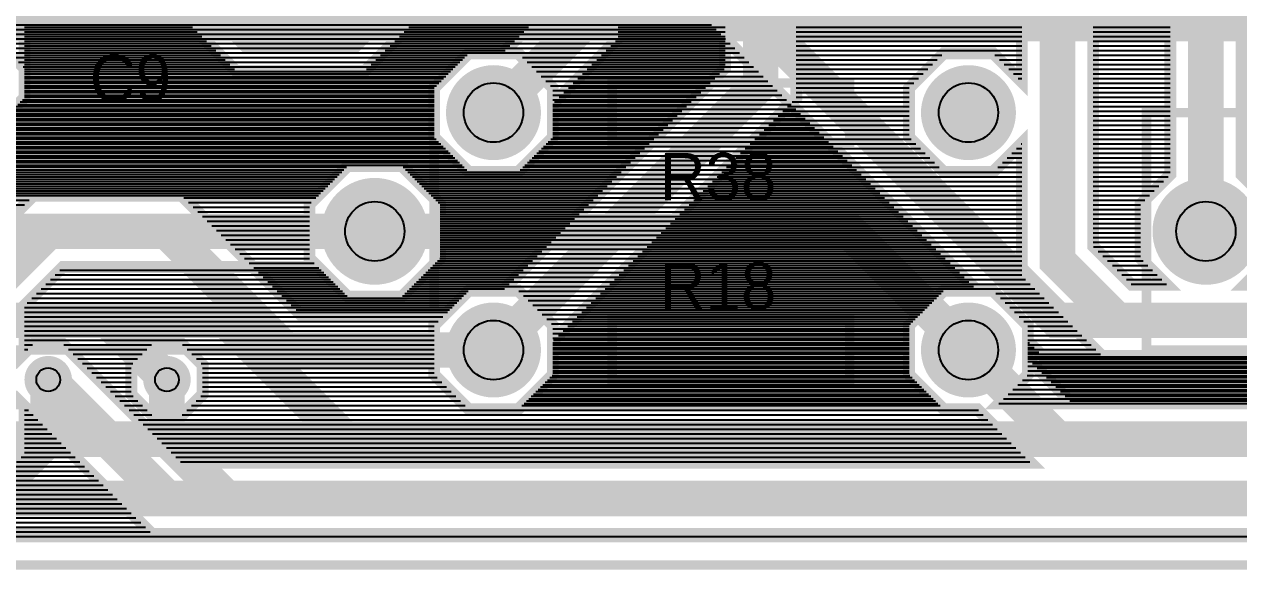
# Model space of a CAD drawing. Header units: inches. Extents: x -5.9 to 5.9, y -1.2 to 1.2.
# Drawn here: x 0.714 to 1.737, y -1.217 to -0.757 of the extents above; entities that cross this region are included whole.
import ezdxf

# ---------------------------------------------------------------- set-up
doc = ezdxf.new("R2010")
doc.units = ezdxf.units.IN
doc.layers.get('0').update_dxf_attribs({"linetype": 'CONTINUOUS'})

# ---------------------------------------------------------------- blocks, each defined once
blk = doc.blocks.new('EPAD')
at = {"const_width": 0.5}
blk.add_lwpolyline([(-0.25, 0, 1), (0.25, 0, 1)], format="xyb", close=True, dxfattribs=at)

msp = doc.modelspace()

# ---------------------------------------------------------------- linework, layer by layer
for points, const_width in [([(-5.627949, -1.212602), (5.887799, -1.212602), (5.887799, 0.755902), (-5.627949, 0.755902), (-5.627949, -1.212602)], 0.008), ([(-5.627949, -1.212602), (5.887799, -1.212602), (5.887799, 0.755902), (-5.627949, 0.755902), (-5.627949, -1.212602)], 0.008), ([(-5.627949, -1.212602), (5.887799, -1.212602), (5.887799, 0.755902), (-5.627949, 0.755902), (-5.627949, -1.212602)], 0.008), ([(5.705477, 0.692228), (5.705477, 0.622725), (5.709702, 0.6185), (5.688348, 0.6185), (5.659059, 0.589211), (5.659059, 0.547789), (5.688348, 0.5185), (5.72977, 0.5185), (5.759059, 0.547789), (5.759059, 0.573579), (5.824125, 0.573579), (5.863799, 0.613253), (5.863799, -1.069954), (5.824125, -1.03028), (5.754623, -1.03028), (5.705477, -1.079426), (5.705477, -1.148928), (5.745151, -1.188602), (-5.4853, -1.188602)], 0.01), ([(5.705477, 0.692228), (5.705477, 0.622725), (5.709702, 0.6185), (5.688348, 0.6185), (5.659059, 0.589211), (5.659059, 0.547789), (5.688348, 0.5185), (5.72977, 0.5185), (5.759059, 0.547789), (5.759059, 0.573579), (5.824125, 0.573579), (5.863799, 0.613253), (5.863799, -1.069954), (5.824125, -1.03028), (5.754623, -1.03028), (5.705477, -1.079426), (5.705477, -1.148928), (5.745151, -1.188602), (-5.4853, -1.188602)], 0.01), ([(1.709059, -0.9315), (1.709059, -0.0065), (1.759059, 0.0435), (2.159059, 0.0435), (2.209059, 0.0935), (2.209059, 0.4685)], 0.03), ([(1.264059, 0.230926), (1.614059, -0.119074), (1.614059, -0.944074), (1.646485, -0.9765), (1.676278, -0.9765), (1.654059, -0.954281), (1.654059, -0.908719), (1.679059, -0.883719), (1.679059, 0.005926), (1.746633, 0.0735)], 0.01), ([(1.234059, 0.2185), (1.584059, -0.1315), (1.584059, -0.9565), (1.634059, -1.0065), (1.909059, -1.0065), (1.959059, -0.9565), (1.959059, -0.4065)], 0.03), ([(1.921485, -1.0365), (1.621633, -1.0365), (1.554059, -0.968926), (1.554059, -0.85721), (1.52977, -0.8815), (1.488348, -0.8815), (1.459059, -0.852211), (1.459059, -0.810789), (1.488348, -0.7815), (1.52977, -0.7815), (1.554059, -0.80579), (1.554059, -0.143926), (1.221633, 0.1885)], 0.01), ([(1.771485, 0.0135), (1.739059, -0.018926), (1.739059, -0.883719), (1.764059, -0.908719)], 0.01), ([(4.509059, -0.0315), (4.234059, -0.3065), (4.234059, -0.5315), (4.184059, -0.5815), (3.759059, -0.5815), (3.759059, -1.0565), (3.709059, -1.1065), (0.984059, -1.1065), (0.884059, -1.0065), (0.684059, -1.0065), (0.584059, -1.1065), (-3.115941, -1.1065), (-3.290941, -0.9315)], 0.03), ([(1.364059, -0.119074), (1.364059, -0.818926), (1.159059, -1.023926), (1.159059, -1.052211), (1.12977, -1.0815), (1.088348, -1.0815), (1.059059, -1.052211), (1.059059, -1.010789), (1.088348, -0.9815), (1.116633, -0.9815), (1.304059, -0.794074), (1.304059, -0.119074), (1.321633, -0.1015), (1.346485, -0.1015), (1.364059, -0.119074)], 0.01), ([(1.009059, -0.9315), (0.734059, -0.9315), (0.684059, -0.9815), (0.684059, -1.1065), (0.634059, -1.1565), (-2.115941, -1.1565), (-2.165941, -1.1065), (-2.165941, -0.3065), (-1.990941, -0.1315)], 0.03), ([(0.714059, -0.128926), (0.714059, -0.818926), (0.696485, -0.8365)], 0.01), ([(1.109059, -1.0315), (1.334059, -0.8065), (1.334059, -0.1315)], 0.03), ([(1.509059, -1.0315), (1.584059, -1.1065), (2.909059, -1.1065), (2.959059, -1.0565), (2.959059, -0.2815), (2.909059, -0.2315)], 0.03), ([(1.109059, -0.6315), (0.984059, -0.7565), (0.909059, -0.7565), (0.834059, -0.6815), (0.834059, -0.2565), (0.959059, -0.2565)], 0.05), ([(1.764059, -0.908719), (1.739059, -0.883719), (1.739059, -0.494074), (1.671485, -0.4265), (1.020627, -0.4265), (1.024059, -0.423069), (1.024059, -0.389931), (1.000628, -0.3665), (0.944769, -0.3665), (0.959059, -0.352211), (0.959059, -0.310789), (0.92977, -0.2815), (0.888348, -0.2815), (0.859059, -0.310789), (0.859059, -0.352211), (0.873349, -0.3665), (0.600627, -0.3665)], 0.01), ([(1.709059, -0.9315), (1.709059, -0.5065), (1.659059, -0.4565), (-0.565941, -0.4565), (-0.690941, -0.3315)], 0.03), ([(1.109059, -0.3315), (1.184059, -0.4065), (1.184059, -0.7565), (1.109059, -0.8315)], 0.03), ([(1.214059, -0.394074), (1.214059, -0.768926), (1.159059, -0.823926), (1.159059, -0.852211), (1.12977, -0.8815), (1.088348, -0.8815), (1.059059, -0.852211), (1.059059, -0.810789), (1.088348, -0.7815), (1.116633, -0.7815), (1.154059, -0.744074)], 0.01), ([(2.109059, -0.9315), (2.034059, -1.0065), (1.584059, -1.0065), (1.134059, -0.5565), (0.409059, -0.5565), (0.359059, -0.6065), (0.034059, -0.6065)], 0.03), ([(0.034769, -0.7865), (0.621633, -0.7865), (0.654059, -0.818926), (0.654059, -0.818926), (0.671633, -0.8365), (0.696485, -0.8365), (0.714059, -0.818926), (0.714059, -0.794074), (0.696485, -0.7765), (0.696485, -0.7765), (0.656484, -0.7365), (0.846485, -0.7365), (0.896485, -0.6865), (0.931841, -0.6865), (0.964059, -0.654281), (0.964059, -0.608719), (0.94184, -0.5865), (1.076278, -0.5865), (1.054059, -0.608719)], 0.01), ([(1.054059, -0.608719), (1.054059, -0.654281), (1.086278, -0.6865), (1.131841, -0.6865), (1.164059, -0.654281), (1.164059, -0.628925), (1.516634, -0.9815), (1.488348, -0.9815), (1.459059, -1.010789), (1.459059, -1.052211), (1.483349, -1.0765), (1.134769, -1.0765), (1.159059, -1.052211), (1.159059, -1.010789), (1.12977, -0.9815), (1.088348, -0.9815), (1.068348, -1.0015), (0.946485, -1.0015), (0.846485, -0.9015), (0.656841, -0.9015)], 0.01), ([(2.234059, -0.6315), (2.234059, -0.7565), (0.084059, -0.7565), (0.009059, -0.8315)], 0.03), ([(1.110627, -0.6865), (1.000627, -0.7965), (0.892491, -0.7965), (0.794059, -0.698068)], 0.01), ([(1.159059, -0.810789), (1.159059, -0.852211), (1.12977, -0.8815), (1.088348, -0.8815), (1.059059, -0.852211), (1.059059, -0.810789), (1.088348, -0.7815), (1.12977, -0.7815), (1.159059, -0.810789)], 0.01), ([(1.209059, -0.8565), (1.409059, -0.8565), (1.409059, -0.8065), (1.209059, -0.8065), (1.209059, -0.8565)], 0.008), ([(1.209059, -0.8565), (1.409059, -0.8565), (1.409059, -0.8065), (1.209059, -0.8065), (1.209059, -0.8565)], 0.008), ([(1.209059, -0.8565), (1.409059, -0.8565), (1.409059, -0.8065), (1.209059, -0.8065), (1.209059, -0.8565)], 0.008), ([(-1.690941, -0.8365), (-1.615941, -0.8365), (-1.615941, -1.1065), (-1.565941, -1.1565), (2.684059, -1.1565), (2.809059, -1.0315)], 0.03), ([(0.559059, -1.0315), (1.059059, -1.0315), (1.059059, -0.8315), (0.559059, -0.8315), (0.559059, -1.0315)], 0.008), ([(0.559059, -1.0315), (1.059059, -1.0315), (1.059059, -0.8315), (0.559059, -0.8315), (0.559059, -1.0315)], 0.008), ([(0.559059, -1.0315), (1.059059, -1.0315), (1.059059, -0.8315), (0.559059, -0.8315), (0.559059, -1.0315)], 0.008), ([(1.209059, -0.8315), (1.159059, -0.8315)], 0.008), ([(1.209059, -0.8315), (1.159059, -0.8315)], 0.008), ([(1.209059, -0.8315), (1.159059, -0.8315)], 0.008), ([(1.459059, -0.8315), (1.409059, -0.8315)], 0.008), ([(1.459059, -0.8315), (1.409059, -0.8315)], 0.008), ([(1.459059, -0.8315), (1.409059, -0.8315)], 0.008), ([(1.659059, -1.0315), (2.159059, -1.0315), (2.159059, -0.8315), (1.659059, -0.8315), (1.659059, -1.0315)], 0.008), ([(1.659059, -1.0315), (2.159059, -1.0315), (2.159059, -0.8315), (1.659059, -0.8315), (1.659059, -1.0315)], 0.008), ([(1.659059, -1.0315), (2.159059, -1.0315), (2.159059, -0.8315), (1.659059, -0.8315), (1.659059, -1.0315)], 0.008), ([(0.654059, -0.969074), (0.721633, -0.9015), (0.961278, -0.9015), (0.986278, -0.8765), (1.031841, -0.8765), (1.064059, -0.908719), (1.064059, -0.954281), (1.031841, -0.9865), (0.986278, -0.9865), (0.961278, -0.9615), (0.746485, -0.9615), (0.714059, -0.993926), (0.714059, -1.034074), (0.721633, -1.0265), (0.746485, -1.0265), (0.764059, -1.044074), (0.764059, -1.044074), (0.846485, -1.1265), (1.561634, -1.1265), (1.516633, -1.0815), (1.488348, -1.0815), (1.459059, -1.052211), (1.459059, -1.010789), (1.488348, -0.9815), (1.52977, -0.9815), (1.559059, -1.010789), (1.559059, -1.039074), (1.596485, -1.0765), (2.183349, -1.0765)], 0.01), ([(0.954059, -0.954281), (0.954059, -0.908719), (0.986278, -0.8765), (1.031841, -0.8765), (1.064059, -0.908719), (1.064059, -0.954281), (1.031841, -0.9865), (0.986278, -0.9865), (0.954059, -0.954281)], 0.01), ([(-1.490941, -0.9315), (-1.315941, -1.1065), (2.659059, -1.1065), (2.734059, -1.0315)], 0.03), ([(0.609059, -0.9315), (0.834059, -0.9315), (0.934059, -1.0315), (1.109059, -1.0315)], 0.03), ([(0.834059, -1.0565), (0.834059, -1.1065), (0.884059, -1.1565), (3.959059, -1.1565), (4.009059, -1.1065), (4.009059, -0.9315)], 0.03), ([(1.009059, -0.9315), (1.409059, -0.9315), (1.509059, -1.0315)], 0.03), ([(1.764059, -0.954281), (1.74184, -0.9765), (1.896633, -0.9765)], 0.01), ([(2.021633, -0.9765), (1.74184, -0.9765), (1.764059, -0.954281)], 0.01), ([(0.484059, -1.0065), (0.784059, -1.0065), (0.834059, -1.0565)], 0.03), ([(0.734059, -1.0565), (0.834059, -1.1565), (5.35335, -1.1565), (5.494098, -1.015752)], 0.03), ([(1.209059, -1.0565), (1.409059, -1.0565), (1.409059, -1.0065), (1.209059, -1.0065), (1.209059, -1.0565)], 0.008), ([(1.209059, -1.0565), (1.409059, -1.0565), (1.409059, -1.0065), (1.209059, -1.0065), (1.209059, -1.0565)], 0.008), ([(1.209059, -1.0565), (1.409059, -1.0565), (1.409059, -1.0065), (1.209059, -1.0065), (1.209059, -1.0565)], 0.008), ([(2.183349, -1.0765), (1.534769, -1.0765), (1.559059, -1.052211), (1.559059, -1.023925), (1.571633, -1.0365), (2.046485, -1.0365)], 0.01), ([(0.804059, -1.068926), (0.804059, -1.044074), (0.821633, -1.0265), (0.846485, -1.0265), (0.864059, -1.044074), (0.864059, -1.068926), (0.846485, -1.0865), (0.821633, -1.0865), (0.804059, -1.068926)], 0.01), ([(0.471633, -1.0365), (0.711633, -1.0365), (0.704059, -1.044074)], 0.01), ([(1.159059, -1.0315), (1.209059, -1.0315)], 0.008), ([(1.159059, -1.0315), (1.209059, -1.0315)], 0.008), ([(1.159059, -1.0315), (1.209059, -1.0315)], 0.008), ([(1.409059, -1.0315), (1.459059, -1.0315)], 0.008), ([(1.409059, -1.0315), (1.459059, -1.0315)], 0.008), ([(1.409059, -1.0315), (1.459059, -1.0315)], 0.008), ([(-4.765941, -1.1315), (-4.740941, -1.1565), (0.684059, -1.1565), (0.734059, -1.1065), (0.734059, -1.0565)], 0.03), ([(5.365776, -1.1865), (0.821633, -1.1865), (0.721633, -1.0865), (0.721633, -1.0865), (0.714059, -1.078926), (0.714059, -1.118926), (0.646485, -1.1865), (-2.128367, -1.1865)], 0.01), ([(0.704059, -1.068926), (0.711633, -1.0765), (0.134769, -1.0765)], 0.01), ([(2.696485, -1.1865), (-1.578367, -1.1865)], 0.01)]:
    msp.add_lwpolyline(points, dxfattribs=dict(const_width=const_width))
for points in [[(0.677587, -0.757603), (1.292737, -0.757603)], [(0.681524, -0.76154), (1.296674, -0.76154)], [(0.685461, -0.765477), (1.300611, -0.765477)], [(0.714059, -0.759469), (0.85546, -0.759469)], [(0.714059, -0.763406), (0.859397, -0.763406)], [(1.033721, -0.763406), (1.134728, -0.763406)], [(1.037658, -0.759469), (1.138665, -0.759469)], [(1.214059, -0.759469), (1.304059, -0.759469)], [(1.214059, -0.763406), (1.304059, -0.763406)], [(1.364059, -0.759469), (1.554059, -0.759469)], [(1.364059, -0.763406), (1.554059, -0.763406)], [(1.614059, -0.759469), (1.679059, -0.759469)], [(1.614059, -0.763406), (1.679059, -0.763406)], [(0.689398, -0.769414), (1.304548, -0.769414)], [(0.693335, -0.773351), (1.308485, -0.773351)], [(0.697273, -0.777288), (1.312422, -0.777288)], [(0.714059, -0.767343), (0.863334, -0.767343)], [(0.714059, -0.77128), (0.867271, -0.77128)], [(0.714059, -0.775217), (0.871208, -0.775217)], [(1.02191, -0.775217), (1.122917, -0.775217)], [(1.025847, -0.77128), (1.126854, -0.77128)], [(1.029784, -0.767343), (1.130791, -0.767343)], [(1.207768, -0.775217), (1.304059, -0.775217)], [(1.211705, -0.77128), (1.304059, -0.77128)], [(1.214059, -0.767343), (1.304059, -0.767343)], [(1.364059, -0.767343), (1.554059, -0.767343)], [(1.364059, -0.77128), (1.554059, -0.77128)], [(1.364059, -0.775217), (1.554059, -0.775217)], [(1.614059, -0.767343), (1.679059, -0.767343)], [(1.614059, -0.77128), (1.679059, -0.77128)], [(1.614059, -0.775217), (1.679059, -0.775217)], [(0.70121, -0.781225), (1.316359, -0.781225)], [(0.705147, -0.785162), (1.084687, -0.785162)], [(0.714059, -0.779154), (0.875145, -0.779154)], [(0.714059, -0.783091), (0.879082, -0.783091)], [(0.714059, -0.787028), (0.883019, -0.787028)], [(1.010099, -0.787028), (1.082821, -0.787028)], [(1.014036, -0.783091), (1.086758, -0.783091)], [(1.017973, -0.779154), (1.11898, -0.779154)], [(1.133431, -0.785162), (1.320296, -0.785162)], [(1.195957, -0.787028), (1.304059, -0.787028)], [(1.199894, -0.783091), (1.304059, -0.783091)], [(1.203831, -0.779154), (1.304059, -0.779154)], [(1.364059, -0.779154), (1.554059, -0.779154)], [(1.364059, -0.783091), (1.486758, -0.783091)], [(1.364059, -0.787028), (1.482821, -0.787028)], [(1.53136, -0.783091), (1.554059, -0.783091)], [(1.535297, -0.787028), (1.554059, -0.787028)], [(1.614059, -0.779154), (1.679059, -0.779154)], [(1.614059, -0.783091), (1.679059, -0.783091)], [(1.614059, -0.787028), (1.679059, -0.787028)], [(0.709084, -0.789099), (1.08075, -0.789099)], [(0.713021, -0.793036), (1.076813, -0.793036)], [(0.714059, -0.790965), (0.886956, -0.790965)], [(0.714059, -0.794902), (0.890893, -0.794902)], [(0.714059, -0.796973), (1.072876, -0.796973)], [(1.002225, -0.794902), (1.074947, -0.794902)], [(1.006162, -0.790965), (1.078884, -0.790965)], [(1.137368, -0.789099), (1.324233, -0.789099)], [(1.141305, -0.793036), (1.32817, -0.793036)], [(1.145242, -0.796973), (1.332107, -0.796973)], [(1.188083, -0.794902), (1.303232, -0.794902)], [(1.19202, -0.790965), (1.304059, -0.790965)], [(1.364059, -0.790965), (1.478884, -0.790965)], [(1.364059, -0.794902), (1.474947, -0.794902)], [(1.539234, -0.790965), (1.554059, -0.790965)], [(1.543171, -0.794902), (1.554059, -0.794902)], [(1.614059, -0.790965), (1.679059, -0.790965)], [(1.614059, -0.794902), (1.679059, -0.794902)], [(0.714059, -0.798839), (1.07101, -0.798839)], [(0.714059, -0.80091), (1.068939, -0.80091)], [(0.714059, -0.802776), (1.067073, -0.802776)], [(0.714059, -0.804847), (1.065002, -0.804847)], [(0.714059, -0.806713), (1.063136, -0.806713)], [(1.149179, -0.80091), (1.336044, -0.80091)], [(1.153116, -0.804847), (1.339981, -0.804847)], [(1.176272, -0.806713), (1.291421, -0.806713)], [(1.180209, -0.802776), (1.295358, -0.802776)], [(1.184146, -0.798839), (1.299295, -0.798839)], [(1.364059, -0.798839), (1.47101, -0.798839)], [(1.364059, -0.802776), (1.467073, -0.802776)], [(1.364059, -0.806713), (1.463136, -0.806713)], [(1.547108, -0.798839), (1.554059, -0.798839)], [(1.551045, -0.802776), (1.554059, -0.802776)], [(1.614059, -0.798839), (1.679059, -0.798839)], [(1.614059, -0.802776), (1.679059, -0.802776)], [(1.614059, -0.806713), (1.679059, -0.806713)], [(0.714059, -0.808784), (1.061065, -0.808784)], [(0.714059, -0.81065), (1.059199, -0.81065)], [(0.714059, -0.812721), (1.059059, -0.812721)], [(0.714059, -0.814587), (1.059059, -0.814587)], [(0.714059, -0.816658), (1.059059, -0.816658)], [(1.157053, -0.808784), (1.343918, -0.808784)], [(1.159059, -0.812721), (1.347855, -0.812721)], [(1.159059, -0.816658), (1.351792, -0.816658)], [(1.168398, -0.814587), (1.283547, -0.814587)], [(1.172335, -0.81065), (1.287484, -0.81065)], [(1.364059, -0.81065), (1.459199, -0.81065)], [(1.364059, -0.814587), (1.459059, -0.814587)], [(1.614059, -0.81065), (1.679059, -0.81065)], [(1.614059, -0.814587), (1.679059, -0.814587)], [(0.706587, -0.826398), (1.059059, -0.826398)], [(0.708453, -0.824532), (1.059059, -0.824532)], [(0.710524, -0.822461), (1.059059, -0.822461)], [(0.71239, -0.820595), (1.059059, -0.820595)], [(0.714059, -0.818524), (1.059059, -0.818524)], [(1.159059, -0.820595), (1.355729, -0.820595)], [(1.159059, -0.824532), (1.359666, -0.824532)], [(1.159059, -0.826398), (1.271736, -0.826398)], [(1.160524, -0.822461), (1.275673, -0.822461)], [(1.164461, -0.818524), (1.27961, -0.818524)], [(1.356587, -0.826398), (1.459059, -0.826398)], [(1.360524, -0.822461), (1.459059, -0.822461)], [(1.364059, -0.818524), (1.459059, -0.818524)], [(1.614059, -0.818524), (1.679059, -0.818524)], [(1.614059, -0.822461), (1.679059, -0.822461)], [(1.614059, -0.826398), (1.679059, -0.826398)], [(0.239059, -0.838209), (1.059059, -0.838209)], [(0.696642, -0.836343), (1.059059, -0.836343)], [(0.698713, -0.834272), (1.059059, -0.834272)], [(0.700579, -0.832406), (1.059059, -0.832406)], [(0.70265, -0.830335), (1.059059, -0.830335)], [(0.704516, -0.828469), (1.059059, -0.828469)], [(1.159059, -0.828469), (1.363603, -0.828469)], [(1.159059, -0.830335), (1.267799, -0.830335)], [(1.159059, -0.832406), (1.36754, -0.832406)], [(1.159059, -0.834272), (1.263862, -0.834272)], [(1.159059, -0.836343), (1.371477, -0.836343)], [(1.159059, -0.838209), (1.259925, -0.838209)], [(1.344776, -0.838209), (1.459059, -0.838209)], [(1.348713, -0.834272), (1.459059, -0.834272)], [(1.35265, -0.830335), (1.459059, -0.830335)], [(1.614059, -0.830335), (1.679059, -0.830335)], [(1.614059, -0.834272), (1.679059, -0.834272)], [(1.614059, -0.838209), (1.679059, -0.838209)], [(0.235265, -0.84028), (1.059059, -0.84028)], [(0.239059, -0.842146), (1.059059, -0.842146)], [(0.239059, -0.844217), (1.059059, -0.844217)], [(0.239059, -0.846083), (1.059059, -0.846083)], [(0.239059, -0.848154), (1.059059, -0.848154)], [(1.159059, -0.84028), (1.375414, -0.84028)], [(1.159059, -0.842146), (1.255988, -0.842146)], [(1.159059, -0.844217), (1.379351, -0.844217)], [(1.159059, -0.846083), (1.252051, -0.846083)], [(1.159059, -0.848154), (1.383288, -0.848154)], [(1.336902, -0.846083), (1.459059, -0.846083)], [(1.340839, -0.842146), (1.459059, -0.842146)], [(1.614059, -0.842146), (1.679059, -0.842146)], [(1.614059, -0.846083), (1.679059, -0.846083)], [(0.239059, -0.85002), (1.059059, -0.85002)], [(0.239059, -0.852091), (1.059059, -0.852091)], [(0.239059, -0.853957), (1.060806, -0.853957)], [(0.239059, -0.856028), (1.062877, -0.856028)], [(0.239059, -0.857894), (1.064743, -0.857894)], [(1.153376, -0.857894), (1.24024, -0.857894)], [(1.155241, -0.856028), (1.391162, -0.856028)], [(1.157313, -0.853957), (1.244177, -0.853957)], [(1.159059, -0.85002), (1.248114, -0.85002)], [(1.159059, -0.852091), (1.387225, -0.852091)], [(1.325091, -0.857894), (1.464743, -0.857894)], [(1.329028, -0.853957), (1.460806, -0.853957)], [(1.332965, -0.85002), (1.459059, -0.85002)], [(1.553376, -0.857894), (1.554059, -0.857894)], [(1.614059, -0.85002), (1.679059, -0.85002)], [(1.614059, -0.853957), (1.679059, -0.853957)], [(1.614059, -0.857894), (1.679059, -0.857894)], [(0.239059, -0.859965), (1.066814, -0.859965)], [(0.239059, -0.861831), (1.06868, -0.861831)], [(0.239059, -0.863902), (1.070751, -0.863902)], [(0.239059, -0.865768), (1.072617, -0.865768)], [(0.239059, -0.867839), (1.074688, -0.867839)], [(1.14343, -0.867839), (1.402973, -0.867839)], [(1.145502, -0.865768), (1.232366, -0.865768)], [(1.147367, -0.863902), (1.399036, -0.863902)], [(1.149439, -0.861831), (1.236303, -0.861831)], [(1.151304, -0.859965), (1.395099, -0.859965)], [(1.317217, -0.865768), (1.472617, -0.865768)], [(1.321154, -0.861831), (1.46868, -0.861831)], [(1.545502, -0.865768), (1.554059, -0.865768)], [(1.549439, -0.861831), (1.554059, -0.861831)], [(1.614059, -0.861831), (1.679059, -0.861831)], [(1.614059, -0.865768), (1.679059, -0.865768)], [(0.232272, -0.875713), (1.082562, -0.875713)], [(0.234343, -0.873642), (1.080491, -0.873642)], [(0.236209, -0.871776), (1.078625, -0.871776)], [(0.23828, -0.869705), (1.076554, -0.869705)], [(0.632919, -0.877579), (0.985199, -0.877579)], [(1.032919, -0.877579), (1.084428, -0.877579)], [(1.133691, -0.877579), (1.220555, -0.877579)], [(1.135556, -0.875713), (1.410847, -0.875713)], [(1.137628, -0.873642), (1.224492, -0.873642)], [(1.139493, -0.871776), (1.40691, -0.871776)], [(1.141565, -0.869705), (1.228429, -0.869705)], [(1.305406, -0.877579), (1.484428, -0.877579)], [(1.309343, -0.873642), (1.480491, -0.873642)], [(1.31328, -0.869705), (1.476554, -0.869705)], [(1.533691, -0.877579), (1.554059, -0.877579)], [(1.537628, -0.873642), (1.554059, -0.873642)], [(1.541565, -0.869705), (1.554059, -0.869705)], [(1.614059, -0.869705), (1.679059, -0.869705)], [(1.614059, -0.873642), (1.679059, -0.873642)], [(1.614059, -0.877579), (1.679059, -0.877579)], [(0.63499, -0.87965), (0.983128, -0.87965)], [(0.636856, -0.881516), (0.981262, -0.881516)], [(0.638927, -0.883587), (0.979191, -0.883587)], [(0.640793, -0.885453), (0.977325, -0.885453)], [(0.642864, -0.887524), (0.975254, -0.887524)], [(0.64473, -0.88939), (0.973388, -0.88939)], [(1.03499, -0.87965), (1.086499, -0.87965)], [(1.036856, -0.881516), (1.216618, -0.881516)], [(1.038927, -0.883587), (1.418721, -0.883587)], [(1.040793, -0.885453), (1.212681, -0.885453)], [(1.042864, -0.887524), (1.422658, -0.887524)], [(1.04473, -0.88939), (1.208744, -0.88939)], [(1.131619, -0.87965), (1.414784, -0.87965)], [(1.293594, -0.88939), (1.554059, -0.88939)], [(1.297531, -0.885453), (1.554059, -0.885453)], [(1.301469, -0.881516), (1.554059, -0.881516)], [(1.614059, -0.881516), (1.679059, -0.881516)], [(1.614059, -0.885453), (1.677325, -0.885453)], [(1.614059, -0.88939), (1.673388, -0.88939)], [(0.646801, -0.891461), (0.971317, -0.891461)], [(0.648667, -0.893327), (0.969451, -0.893327)], [(0.650738, -0.895398), (0.96738, -0.895398)], [(0.652604, -0.897264), (0.965514, -0.897264)], [(0.654675, -0.899335), (0.963443, -0.899335)], [(1.046801, -0.891461), (1.426595, -0.891461)], [(1.048667, -0.893327), (1.204807, -0.893327)], [(1.050738, -0.895398), (1.430532, -0.895398)], [(1.052604, -0.897264), (1.20087, -0.897264)], [(1.054675, -0.899335), (1.434469, -0.899335)], [(1.28572, -0.897264), (1.554059, -0.897264)], [(1.289657, -0.893327), (1.554059, -0.893327)], [(1.614059, -0.893327), (1.669451, -0.893327)], [(1.614059, -0.897264), (1.665514, -0.897264)], [(0.656541, -0.901201), (0.961577, -0.901201)], [(0.660478, -0.905138), (0.717996, -0.905138)], [(0.664059, -0.909075), (0.714059, -0.909075)], [(0.848256, -0.903272), (0.959506, -0.903272)], [(0.852193, -0.907209), (0.955569, -0.907209)], [(1.056541, -0.901201), (1.196933, -0.901201)], [(1.058612, -0.903272), (1.438406, -0.903272)], [(1.060478, -0.905138), (1.192996, -0.905138)], [(1.062549, -0.907209), (1.442343, -0.907209)], [(1.064059, -0.909075), (1.189059, -0.909075)], [(1.273909, -0.909075), (1.554059, -0.909075)], [(1.277846, -0.905138), (1.554059, -0.905138)], [(1.281783, -0.901201), (1.554059, -0.901201)], [(1.614059, -0.901201), (1.661577, -0.901201)], [(1.614059, -0.905138), (1.65764, -0.905138)], [(1.614059, -0.909075), (1.654059, -0.909075)], [(0.85613, -0.911146), (0.954059, -0.911146)], [(0.860067, -0.915083), (0.954059, -0.915083)], [(0.864004, -0.91902), (0.954059, -0.91902)], [(1.064059, -0.911146), (1.44628, -0.911146)], [(1.064059, -0.913012), (1.185122, -0.913012)], [(1.064059, -0.915083), (1.450217, -0.915083)], [(1.064059, -0.916949), (1.181185, -0.916949)], [(1.064059, -0.91902), (1.454154, -0.91902)], [(1.266035, -0.916949), (1.554059, -0.916949)], [(1.269972, -0.913012), (1.554059, -0.913012)], [(1.614059, -0.913012), (1.654059, -0.913012)], [(1.614059, -0.916949), (1.654059, -0.916949)], [(0.867941, -0.922957), (0.954059, -0.922957)], [(0.871878, -0.926894), (0.954059, -0.926894)], [(1.064059, -0.920886), (1.177248, -0.920886)], [(1.064059, -0.922957), (1.458091, -0.922957)], [(1.064059, -0.924823), (1.173311, -0.924823)], [(1.064059, -0.926894), (1.462028, -0.926894)], [(1.064059, -0.92876), (1.169374, -0.92876)], [(1.254224, -0.92876), (1.554059, -0.92876)], [(1.258161, -0.924823), (1.554059, -0.924823)], [(1.262098, -0.920886), (1.554059, -0.920886)], [(1.614059, -0.920886), (1.654059, -0.920886)], [(1.614059, -0.924823), (1.654059, -0.924823)], [(1.614059, -0.92876), (1.654059, -0.92876)], [(0.875815, -0.930831), (0.954059, -0.930831)], [(0.879752, -0.934768), (0.954059, -0.934768)], [(0.883689, -0.938705), (0.954059, -0.938705)], [(1.064059, -0.930831), (1.465965, -0.930831)], [(1.064059, -0.932697), (1.165437, -0.932697)], [(1.064059, -0.934768), (1.469902, -0.934768)], [(1.064059, -0.936634), (1.1615, -0.936634)], [(1.064059, -0.938705), (1.473839, -0.938705)], [(1.064059, -0.940571), (1.157563, -0.940571)], [(1.242413, -0.940571), (1.554059, -0.940571)], [(1.24635, -0.936634), (1.554059, -0.936634)], [(1.250287, -0.932697), (1.554059, -0.932697)], [(1.614059, -0.932697), (1.654059, -0.932697)], [(1.614059, -0.936634), (1.654059, -0.936634)], [(1.614059, -0.940571), (1.654059, -0.940571)], [(0.887626, -0.942642), (0.954059, -0.942642)], [(0.891563, -0.946579), (0.954059, -0.946579)], [(0.8955, -0.950516), (0.954059, -0.950516)], [(1.064059, -0.942642), (1.477776, -0.942642)], [(1.064059, -0.944508), (1.153626, -0.944508)], [(1.064059, -0.946579), (1.481713, -0.946579)], [(1.064059, -0.948445), (1.149689, -0.948445)], [(1.064059, -0.950516), (1.48565, -0.950516)], [(1.234539, -0.948445), (1.554059, -0.948445)], [(1.238476, -0.944508), (1.554059, -0.944508)], [(1.614492, -0.944508), (1.654059, -0.944508)], [(1.618429, -0.948445), (1.654059, -0.948445)], [(0.899437, -0.954453), (0.954231, -0.954453)], [(0.903374, -0.95839), (0.958168, -0.95839)], [(1.058084, -0.960256), (1.137878, -0.960256)], [(1.05995, -0.95839), (1.493524, -0.95839)], [(1.062021, -0.956319), (1.141815, -0.956319)], [(1.063887, -0.954453), (1.489587, -0.954453)], [(1.064059, -0.952382), (1.145752, -0.952382)], [(1.222728, -0.960256), (1.554059, -0.960256)], [(1.226665, -0.956319), (1.554059, -0.956319)], [(1.230602, -0.952382), (1.554059, -0.952382)], [(1.622366, -0.952382), (1.654059, -0.952382)], [(1.626303, -0.956319), (1.656097, -0.956319)], [(1.63024, -0.960256), (1.660034, -0.960256)], [(0.739854, -0.96813), (0.967908, -0.96813)], [(0.743791, -0.964193), (0.963971, -0.964193)], [(0.907311, -0.962327), (0.962105, -0.962327)], [(0.911248, -0.966264), (0.966042, -0.966264)], [(0.915185, -0.970201), (0.969979, -0.970201)], [(1.048139, -0.970201), (1.505335, -0.970201)], [(1.05021, -0.96813), (1.130004, -0.96813)], [(1.052076, -0.966264), (1.501398, -0.966264)], [(1.054147, -0.964193), (1.133941, -0.964193)], [(1.056013, -0.962327), (1.497461, -0.962327)], [(1.214854, -0.96813), (1.554059, -0.96813)], [(1.218791, -0.964193), (1.554059, -0.964193)], [(1.634177, -0.964193), (1.663971, -0.964193)], [(1.638114, -0.96813), (1.667908, -0.96813)], [(0.728043, -0.979941), (0.979719, -0.979941)], [(0.73198, -0.976004), (0.975782, -0.976004)], [(0.735917, -0.972067), (0.971845, -0.972067)], [(0.919122, -0.974138), (0.973916, -0.974138)], [(0.923059, -0.978075), (0.977853, -0.978075)], [(1.038399, -0.979941), (1.118193, -0.979941)], [(1.040265, -0.978075), (1.513209, -0.978075)], [(1.042336, -0.976004), (1.12213, -0.976004)], [(1.044202, -0.974138), (1.509272, -0.974138)], [(1.046273, -0.972067), (1.126067, -0.972067)], [(1.203043, -0.979941), (1.565075, -0.979941)], [(1.20698, -0.976004), (1.561138, -0.976004)], [(1.210917, -0.972067), (1.557201, -0.972067)], [(1.642051, -0.972067), (1.671845, -0.972067)], [(1.645988, -0.976004), (1.675782, -0.976004)], [(0.716232, -0.991752), (1.078097, -0.991752)], [(0.720169, -0.987815), (1.082034, -0.987815)], [(0.724106, -0.983878), (0.983656, -0.983878)], [(0.926996, -0.982012), (0.98179, -0.982012)], [(0.930933, -0.985949), (0.985727, -0.985949)], [(0.93487, -0.989886), (1.079963, -0.989886)], [(1.032391, -0.985949), (1.0839, -0.985949)], [(1.034462, -0.983878), (1.085971, -0.983878)], [(1.036328, -0.982012), (1.087837, -0.982012)], [(1.130281, -0.982012), (1.487837, -0.982012)], [(1.134219, -0.985949), (1.4839, -0.985949)], [(1.138156, -0.989886), (1.479963, -0.989886)], [(1.191232, -0.991752), (1.478097, -0.991752)], [(1.195169, -0.987815), (1.482034, -0.987815)], [(1.199106, -0.983878), (1.485971, -0.983878)], [(1.532147, -0.983878), (1.569012, -0.983878)], [(1.536084, -0.987815), (1.572949, -0.987815)], [(1.540021, -0.991752), (1.576886, -0.991752)], [(0.714059, -0.995689), (1.07416, -0.995689)], [(0.714059, -0.999626), (1.070223, -0.999626)], [(0.938807, -0.993823), (1.076026, -0.993823)], [(0.942744, -0.99776), (1.072089, -0.99776)], [(1.142093, -0.993823), (1.476026, -0.993823)], [(1.14603, -0.99776), (1.472089, -0.99776)], [(1.149967, -1.001697), (1.468152, -1.001697)], [(1.183358, -0.999626), (1.470223, -0.999626)], [(1.187295, -0.995689), (1.47416, -0.995689)], [(1.543958, -0.995689), (1.580823, -0.995689)], [(1.547895, -0.999626), (1.58476, -0.999626)], [(0.714059, -1.003563), (1.066286, -1.003563)], [(0.714059, -1.0075), (1.062349, -1.0075)], [(0.714059, -1.011437), (1.059059, -1.011437)], [(1.153904, -1.005634), (1.464215, -1.005634)], [(1.157841, -1.009571), (1.460278, -1.009571)], [(1.171547, -1.011437), (1.459059, -1.011437)], [(1.175484, -1.0075), (1.462349, -1.0075)], [(1.179421, -1.003563), (1.466286, -1.003563)], [(1.551832, -1.003563), (1.588697, -1.003563)], [(1.555769, -1.0075), (1.592634, -1.0075)], [(1.559059, -1.011437), (1.596571, -1.011437)], [(0.714059, -1.015374), (1.059059, -1.015374)], [(0.714059, -1.019311), (1.059059, -1.019311)], [(1.159059, -1.013508), (1.459059, -1.013508)], [(1.159059, -1.017445), (1.459059, -1.017445)], [(1.159059, -1.021382), (1.459059, -1.021382)], [(1.163673, -1.019311), (1.459059, -1.019311)], [(1.16761, -1.015374), (1.459059, -1.015374)], [(1.559059, -1.015374), (1.600508, -1.015374)], [(1.559059, -1.019311), (1.604445, -1.019311)], [(0.714059, -1.023248), (1.059059, -1.023248)], [(0.714059, -1.027185), (0.720948, -1.027185)], [(0.714059, -1.031122), (0.717011, -1.031122)], [(0.74717, -1.027185), (0.820948, -1.027185)], [(0.751107, -1.031122), (0.817011, -1.031122)], [(0.84717, -1.027185), (1.059059, -1.027185)], [(0.851107, -1.031122), (1.059059, -1.031122)], [(1.159059, -1.025319), (1.459059, -1.025319)], [(1.159059, -1.027185), (1.459059, -1.027185)], [(1.159059, -1.029256), (1.459059, -1.029256)], [(1.159059, -1.031122), (1.459059, -1.031122)], [(1.159736, -1.023248), (1.459059, -1.023248)], [(1.559059, -1.023248), (1.608382, -1.023248)], [(1.559059, -1.025319), (1.560453, -1.025319)], [(1.559059, -1.027185), (1.612319, -1.027185)], [(1.559059, -1.029256), (1.56439, -1.029256)], [(1.559059, -1.031122), (1.616256, -1.031122)], [(0.755044, -1.035059), (0.813074, -1.035059)], [(0.758981, -1.038996), (0.809137, -1.038996)], [(0.762918, -1.042933), (0.8052, -1.042933)], [(0.855044, -1.035059), (1.059059, -1.035059)], [(0.858981, -1.038996), (1.059059, -1.038996)], [(0.862918, -1.042933), (1.059059, -1.042933)], [(1.159059, -1.033193), (1.459059, -1.033193)], [(1.159059, -1.035059), (1.459059, -1.035059)], [(1.159059, -1.03713), (1.459059, -1.03713)], [(1.159059, -1.038996), (1.459059, -1.038996)], [(1.159059, -1.041067), (1.459059, -1.041067)], [(1.159059, -1.042933), (1.459059, -1.042933)], [(1.559059, -1.033193), (1.568327, -1.033193)], [(1.559059, -1.035059), (1.620193, -1.035059)], [(1.559059, -1.03713), (2.159059, -1.03713)], [(1.559059, -1.038996), (2.159059, -1.038996)], [(1.559059, -1.041067), (2.159059, -1.041067)], [(1.562917, -1.042933), (2.159059, -1.042933)], [(0.766854, -1.04687), (0.804059, -1.04687)], [(0.770791, -1.050807), (0.804059, -1.050807)], [(0.864059, -1.04687), (1.059059, -1.04687)], [(0.864059, -1.050807), (1.059059, -1.050807)], [(1.158391, -1.052878), (1.459727, -1.052878)], [(1.159059, -1.045004), (1.459059, -1.045004)], [(1.159059, -1.04687), (1.459059, -1.04687)], [(1.159059, -1.048941), (1.459059, -1.048941)], [(1.159059, -1.050807), (1.459059, -1.050807)], [(1.558391, -1.052878), (2.159727, -1.052878)], [(1.559059, -1.045004), (2.159059, -1.045004)], [(1.559059, -1.048941), (2.159059, -1.048941)], [(1.566854, -1.04687), (2.159059, -1.04687)], [(1.570791, -1.050807), (2.159059, -1.050807)], [(0.774728, -1.054744), (0.804059, -1.054744)], [(0.778665, -1.058681), (0.804059, -1.058681)], [(0.782602, -1.062618), (0.804059, -1.062618)], [(0.864059, -1.054744), (1.061593, -1.054744)], [(0.864059, -1.058681), (1.06553, -1.058681)], [(0.864059, -1.062618), (1.069467, -1.062618)], [(1.148651, -1.062618), (1.469467, -1.062618)], [(1.150517, -1.060752), (1.467601, -1.060752)], [(1.152588, -1.058681), (1.46553, -1.058681)], [(1.154454, -1.056815), (1.463664, -1.056815)], [(1.156525, -1.054744), (1.461593, -1.054744)], [(1.550517, -1.060752), (2.167601, -1.060752)], [(1.554454, -1.056815), (2.163664, -1.056815)], [(1.574728, -1.054744), (2.161593, -1.054744)], [(1.578665, -1.058681), (2.16553, -1.058681)], [(1.582602, -1.062618), (2.169467, -1.062618)], [(0.786539, -1.066555), (0.804059, -1.066555)], [(0.790476, -1.070492), (0.805625, -1.070492)], [(0.862493, -1.070492), (1.077341, -1.070492)], [(0.864059, -1.066555), (1.073404, -1.066555)], [(1.138706, -1.072563), (1.479412, -1.072563)], [(1.140777, -1.070492), (1.477341, -1.070492)], [(1.142643, -1.068626), (1.475475, -1.068626)], [(1.144714, -1.066555), (1.473404, -1.066555)], [(1.14658, -1.064689), (1.471538, -1.064689)], [(1.538706, -1.072563), (2.179412, -1.072563)], [(1.542643, -1.068626), (2.175475, -1.068626)], [(1.54658, -1.064689), (2.171538, -1.064689)], [(1.586539, -1.066555), (2.173404, -1.066555)], [(1.590476, -1.070492), (2.177341, -1.070492)], [(0.714059, -1.082303), (0.717436, -1.082303)], [(0.794413, -1.074429), (0.809562, -1.074429)], [(0.79835, -1.078366), (0.813499, -1.078366)], [(0.802287, -1.082303), (0.817436, -1.082303)], [(0.850682, -1.082303), (1.517437, -1.082303)], [(0.854619, -1.078366), (1.085215, -1.078366)], [(0.858556, -1.074429), (1.081278, -1.074429)], [(1.132903, -1.078366), (1.485215, -1.078366)], [(1.134769, -1.0765), (1.483349, -1.0765)], [(1.13684, -1.074429), (1.481278, -1.074429)], [(1.534769, -1.0765), (2.183349, -1.0765)], [(1.594413, -1.074429), (2.181278, -1.074429)], [(0.714059, -1.08624), (0.721373, -1.08624)], [(0.714059, -1.090177), (0.725311, -1.090177)], [(0.714059, -1.094114), (0.729248, -1.094114)], [(0.806224, -1.08624), (0.821373, -1.08624)], [(0.810161, -1.090177), (1.525311, -1.090177)], [(0.814098, -1.094114), (1.529248, -1.094114)], [(0.846745, -1.08624), (1.521374, -1.08624)], [(0.714059, -1.098051), (0.733185, -1.098051)], [(0.714059, -1.101988), (0.737122, -1.101988)], [(0.818035, -1.098051), (1.533185, -1.098051)], [(0.821972, -1.101988), (1.537122, -1.101988)], [(0.714059, -1.105925), (0.741059, -1.105925)], [(0.714059, -1.109862), (0.744996, -1.109862)], [(0.714059, -1.113799), (0.748933, -1.113799)], [(0.825909, -1.105925), (1.541059, -1.105925)], [(0.829846, -1.109862), (1.544996, -1.109862)], [(0.833783, -1.113799), (1.548933, -1.113799)], [(0.711311, -1.121673), (0.756807, -1.121673)], [(0.714059, -1.117736), (0.75287, -1.117736)], [(0.83772, -1.117736), (1.55287, -1.117736)], [(0.841657, -1.121673), (1.556807, -1.121673)], [(0.6995, -1.133484), (0.768618, -1.133484)], [(0.703437, -1.129547), (0.764681, -1.129547)], [(0.707374, -1.12561), (0.760744, -1.12561)], [(0.845594, -1.12561), (1.560744, -1.12561)], [(0.687689, -1.145295), (0.780429, -1.145295)], [(0.691626, -1.141358), (0.776492, -1.141358)], [(0.695563, -1.137421), (0.772555, -1.137421)], [(0.679815, -1.153169), (0.788303, -1.153169)], [(0.683752, -1.149232), (0.784366, -1.149232)], [(0.668004, -1.16498), (0.800114, -1.16498)], [(0.671941, -1.161043), (0.796177, -1.161043)], [(0.675878, -1.157106), (0.79224, -1.157106)], [(0.66013, -1.172854), (0.807988, -1.172854)], [(0.664067, -1.168917), (0.804051, -1.168917)], [(0.648319, -1.184665), (0.819799, -1.184665)], [(0.652256, -1.180728), (0.815862, -1.180728)], [(0.656193, -1.176791), (0.811925, -1.176791)], [(-5.4853, -1.188602), (5.745151, -1.188602)], [(-5.4853, -1.188602), (5.745151, -1.188602)]]:
    msp.add_lwpolyline(points)
for centre, radius in [((1.109059, -0.8315), 0.025), ((1.509059, -0.8315), 0.025), ((1.009059, -0.9315), 0.025), ((1.709059, -0.9315), 0.025), ((1.109059, -1.0315), 0.025), ((1.509059, -1.0315), 0.025), ((0.734059, -1.0565), 0.01), ((0.834059, -1.0565), 0.01)]:
    msp.add_circle(centre, radius)

# ---------------------------------------------------------------- block references
for p, xscale, yscale in [((1.109059, -0.8315), 0.08, 0.08), ((1.109059, -0.8315), 0.07, 0.07), ((1.509059, -0.8315), 0.08, 0.08), ((1.509059, -0.8315), 0.07, 0.07), ((1.009059, -0.9315), 0.09, 0.09), ((1.709059, -0.9315), 0.09, 0.09), ((1.009059, -0.9315), 0.08, 0.08), ((1.709059, -0.9315), 0.08, 0.08), ((1.109059, -1.0315), 0.08, 0.08), ((1.509059, -1.0315), 0.08, 0.08), ((1.109059, -1.0315), 0.07, 0.07), ((1.509059, -1.0315), 0.07, 0.07), ((0.734059, -1.0565), 0.04, 0.04), ((0.734059, -1.0565), 0.03, 0.03), ((0.834059, -1.0565), 0.04, 0.04), ((0.834059, -1.0565), 0.03, 0.03)]:
    msp.add_blockref('EPAD', p, dxfattribs=dict(xscale=xscale, yscale=yscale))

# ---------------------------------------------------------------- texts
for s, p in [('C9', (0.769059, -0.8225)), ('C9', (0.769059, -0.8225)), ('C9', (0.769059, -0.8225)), ('R38', (1.249059, -0.9055)), ('R38', (1.249059, -0.9055)), ('R38', (1.249059, -0.9055)), ('R18', (1.249059, -0.9975)), ('R18', (1.249059, -0.9975)), ('R18', (1.249059, -0.9975))]:
    msp.add_text(s, height=0.04).set_placement(p)

doc.saveas('drawing.dxf')
